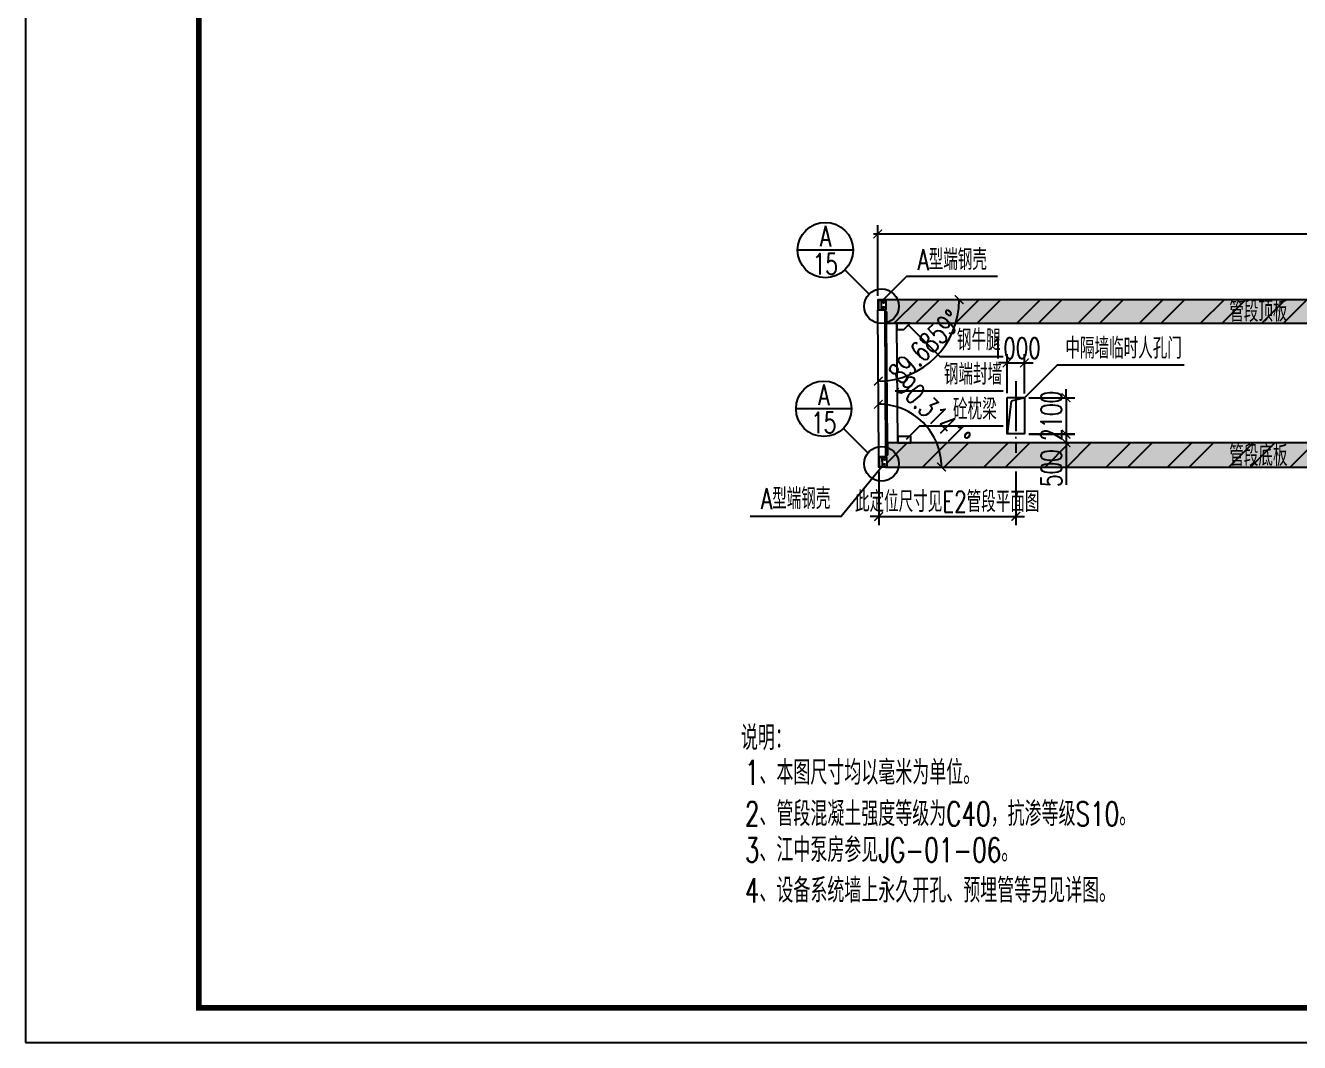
# Model space of a CAD drawing. Extents: x 469178 to 607089, y 116135 to 145965.
# Drawn here: x 516669 to 535049, y 116222 to 130891 of the extents above; entities that cross this region are included whole.
import ezdxf

# ---------------------------------------------------------------- set-up
doc = ezdxf.new("R2010")
doc.units = 0
doc.header["$LTSCALE"] = 100
doc.header["$MEASUREMENT"] = 0
doc.linetypes.add('ACAD_ISO04W100', pattern=[30, 24, -3, 0, -3])
doc.layers.get('0').update_dxf_attribs({"linetype": 'CONTINUOUS'})
doc.layers.get('Defpoints').update_dxf_attribs({"linetype": 'CONTINUOUS'})
for name, color, linetype in [('01 标  注', 1, 'CONTINUOUS'), ('02 结  构', 5, 'CONTINUOUS'), ('03 钢结构', 3, 'CONTINUOUS'), ('04 钢  筋', 6, 'CONTINUOUS'), ('05 假想线', 9, 'CONTINUOUS'), ('填充', 8, 'CONTINUOUS'), ('辅助线', 1, 'CONTINUOUS')]:
    doc.layers.add(name, color=color, linetype=linetype)
doc.styles.get("Standard").update_dxf_attribs({"font": 'txt1.shx', "width": 0.7, "bigfont": 'hztxt.shx'})
doc.dimstyles.new('1：400', dxfattribs={"dimscale": 100, "dimtxt": 3, "dimasz": 1.25, "dimexe": 1.25, "dimexo": 0.625, "dimtad": 1, "dimdec": 0, "dimlfac": 4, "dimdsep": 46, "dimtxsty": 'Standard', "dimblk": 'ARCHTICK', "dimcen": 2.5, "dimdle": 0.625, "dimclrt": 1, "dimadec": 0, "dimazin": 1, "dimtfac": 1, "dimtdec": 0, "dimtix": 1, "dimtmove": 0, "dimatfit": 3, "dimfxl": 0, "dimarcsym": 0})
pattern_1 = [(50, (2530.96, -340997.85), (448.28761, -39.22008), [46.875, -515.625]), (355, (2530.96, -340997.85), (-86.71958, 470.12008), [37.5, -412.5]), (100.4514, (2568.3, -341001.1), (361.56836, 430.89971), [39.83762, -438.21382]), (46.1842, (2530.96, -340872.85), (667.02566, -103.4494), [70.3125, -773.4375]), (96.6356, (2586.55, -340881.5), (584.1642, 608.82367), [59.7564, -657.3206]), (351.1842, (2530.96, -340872.85), (584.1637, 608.8241), [56.25, -618.75]), (21, (2593.46, -340904.1), (373.0669, -251.6368), [46.875, -515.625]), (326, (2593.46, -340904.1), (152.07208, 453.21878), [37.5, -412.5]), (71.4514, (2624.55, -340925.07), (525.13914, 201.58156), [39.83762, -438.21382]), (37.5, (2530.96, -340997.85), (7.59991, 208.05866), [0, -407.5, 0, -418.75, 0, -414.0625]), (7.5, (2530.96, -340997.85), (164.41846, 246.50732), [0, -238.75, 0, -398.125, 0, -157.8125]), (327.5, (2391.59, -340997.85), (333.639023, -14.096795), [0, -156.25, 0, -487.5, 0, -646.875]), (317.5, (2329.1, -340997.85), (364.49136, 62.56561), [0, -203.125, 0, -323.75, 0, -459.375])]

# ---------------------------------------------------------------- blocks, each defined once
blk = doc.blocks.new('A型端钢壳')
at = {"layer": '03 钢结构', "color": 6}
for points in [[(0, -140), (2000, -140), (2000, 0), (0, 0)], [(0, -2860), (2000, -2860), (2000, -3000), (0, -3000)]]:
    blk.add_lwpolyline(points, close=True, dxfattribs=at)
at = {"layer": '03 钢结构', "color": 4}
blk.add_lwpolyline([(150, -2860), (260, -2860), (260, -140), (150, -140)], close=True, dxfattribs=at)
at = {"layer": '03 钢结构'}
blk.add_lwpolyline([(945, -2860), (1055, -2860), (1055, -140), (945, -140)], close=True, dxfattribs=at)
at = {"layer": '03 钢结构', "color": 2}
blk.add_lwpolyline([(1055, -2710), (1055, -290), (1205, -140), (2300, -140), (2300, -2860), (1205, -2860)], close=True, dxfattribs=at)
for centre in [(1677.5, -820), (1677.5, -2180)]:
    blk.add_circle(centre, 150, dxfattribs=at)
blk = doc.blocks.new('_ArchTick')
at = {"color": 0, "linetype": 'ByBlock', "const_width": 0.15}
blk.add_lwpolyline([(-0.5, -0.5), (0.5, 0.5)], dxfattribs=at)
blk = doc.blocks.new('*D171')
at = {"layer": '01 标  注', "color": 0, "lineweight": -2}
for p, q in [((528966, 126990), (528966, 128010)), ((550181, 126994), (550181, 128010)), ((528903, 127885), (550244, 127885))]:
    blk.add_line(p, q, dxfattribs=at)
at = {"layer": 'Defpoints', "color": 0}
for p in [(550181, 127885), (528966, 126928), (550181, 126932)]:
    blk.add_point(p, dxfattribs=at)
at = {"layer": '01 标  注', "color": 0, "lineweight": -2, "xscale": 125, "yscale": 125, "zscale": 125, "rotation": 180}
blk.add_blockref('_ArchTick', (528966, 127885), dxfattribs=at)
at = {"layer": '01 标  注', "color": 0, "lineweight": -2, "xscale": 125, "yscale": 125, "zscale": 125}
blk.add_blockref('_ArchTick', (550181, 127885), dxfattribs=at)
at = {"layer": '01 标  注', "color": 1, "insert": (539573, 128097), "char_height": 300, "attachment_point": 5}
blk.add_mtext('84861', dxfattribs=at)
blk = doc.blocks.new('*D170')
at = {"layer": '01 标  注', "color": 0, "lineweight": -2, "ltscale": 4}
blk.add_arc((550176, 126935), 1157, 180, 270.3141, dxfattribs=at)
at = {"layer": 'Defpoints', "color": 0, "ltscale": 4}
for p in [(529066, 126935), (550076, 126935), (550176, 126785), (549174, 126354), (550188, 124672)]:
    blk.add_point(p, dxfattribs=at)
at = {"layer": '01 标  注', "color": 0, "lineweight": -2, "ltscale": 4, "xscale": 125, "yscale": 125, "zscale": 125}
for p, rotation in [((549018, 126935), 90.00000000000045), ((550182, 125777), 0.3141125383172839)]:
    blk.add_blockref('_ArchTick', p, dxfattribs=dict(at, rotation=rotation))
at = {"layer": '01 标  注', "color": 1, "ltscale": 4, "insert": (549509, 126265), "char_height": 300, "attachment_point": 5, "rotation": 315.1571}
blk.add_mtext('90.3141%%D', dxfattribs=at)
blk = doc.blocks.new('*D169')
at = {"layer": '01 标  注', "color": 0, "lineweight": -2, "ltscale": 4}
blk.add_arc((528966, 126935), 1174, 270.3141, 0, dxfattribs=at)
at = {"layer": 'Defpoints', "color": 0, "ltscale": 4}
for p in [(529066, 126935), (550076, 126935), (528966, 126785), (529557, 125920), (528978, 124672)]:
    blk.add_point(p, dxfattribs=at)
at = {"layer": '01 标  注', "color": 0, "lineweight": -2, "ltscale": 4, "xscale": 125, "yscale": 125, "zscale": 125}
for p, rotation in [((530140, 126935), 90.00000000000024), ((528972, 125760), 180.3141125383322)]:
    blk.add_blockref('_ArchTick', p, dxfattribs=dict(at, rotation=rotation))
at = {"layer": '01 标  注', "color": 1, "ltscale": 4, "insert": (529648, 126256), "char_height": 300, "attachment_point": 5, "rotation": 45.1571}
blk.add_mtext('89.6859%%D', dxfattribs=at)
blk = doc.blocks.new('*D168')
at = {"layer": '01 标  注', "color": 0, "lineweight": -2, "ltscale": 4}
blk.add_arc((550189, 124522), 923, 90.3141, 180, dxfattribs=at)
at = {"layer": 'Defpoints', "color": 0, "ltscale": 4}
for p in [(550176, 126785), (549725, 125319), (550188, 124672), (529079, 124522), (550089, 124522)]:
    blk.add_point(p, dxfattribs=at)
at = {"layer": '01 标  注', "color": 0, "lineweight": -2, "ltscale": 4, "xscale": 125, "yscale": 125, "zscale": 125}
for p, rotation in [((550184, 125445), 0.3141125383173589), ((549266, 124522), 270.0000000000002)]:
    blk.add_blockref('_ArchTick', p, dxfattribs=dict(at, rotation=rotation))
at = {"layer": '01 标  注', "color": 1, "ltscale": 4, "insert": (549384, 125323), "char_height": 300, "attachment_point": 5, "rotation": 45.1571}
blk.add_mtext('89.6859%%D', dxfattribs=at)
blk = doc.blocks.new('*D167')
at = {"layer": '01 标  注', "color": 0, "lineweight": -2, "ltscale": 4}
blk.add_arc((528979, 124522), 906, 360, 90.3141, dxfattribs=at)
at = {"layer": 'Defpoints', "color": 0, "ltscale": 4}
for p in [(528966, 126785), (529763, 124977), (528978, 124672), (529079, 124522), (550089, 124522)]:
    blk.add_point(p, dxfattribs=at)
at = {"layer": '01 标  注', "color": 0, "lineweight": -2, "ltscale": 4, "xscale": 125, "yscale": 125, "zscale": 125}
for p, rotation in [((528974, 125428), 180.3141125383311), ((529885, 124522), 269.9999999999999)]:
    blk.add_blockref('_ArchTick', p, dxfattribs=dict(at, rotation=rotation))
at = {"layer": '01 标  注', "color": 1, "ltscale": 4, "insert": (529767, 125315), "char_height": 300, "attachment_point": 5, "rotation": 315.1571}
blk.add_mtext('90.3141%%D', dxfattribs=at)
blk = doc.blocks.new('*D152')
at = {"layer": '01 标  注', "color": 0, "lineweight": -2}
for p, q in [((528979, 124459), (528979, 123685)), ((530956, 124460), (530956, 123685)), ((528979, 123810), (528854, 123810)), ((528979, 123810), (530956, 123810)), ((530956, 123810), (531081, 123810))]:
    blk.add_line(p, q, dxfattribs=at)
at = {"layer": 'Defpoints', "color": 0}
for p in [(528979, 124522), (530956, 124522), (530956, 123810)]:
    blk.add_point(p, dxfattribs=at)
at = {"layer": '01 标  注', "color": 0, "lineweight": -2, "xscale": 125, "yscale": 125, "zscale": 125}
blk.add_blockref('_ArchTick', (528979, 123810), dxfattribs=at)
at = {"layer": '01 标  注', "color": 0, "lineweight": -2, "xscale": 125, "yscale": 125, "zscale": 125, "rotation": 180}
blk.add_blockref('_ArchTick', (530956, 123810), dxfattribs=at)
at = {"layer": '01 标  注', "color": 1, "insert": (529967, 124022), "char_height": 300, "attachment_point": 5}
blk.add_mtext('此定位尺寸见E2管段平面图', dxfattribs=at)
blk = doc.blocks.new('*D102')
at = {"layer": '01 标  注', "color": 0, "lineweight": -2, "ltscale": 4}
for p, q in [((531681, 125522), (531681, 125647)), ((531144, 125522), (531806, 125522)), ((531681, 125522), (531681, 124997)), ((531144, 124997), (531806, 124997)), ((531681, 124997), (531681, 124872))]:
    blk.add_line(p, q, dxfattribs=at)
at = {"layer": 'Defpoints', "color": 0, "ltscale": 4}
for p in [(531081, 125522), (531081, 124997), (531681, 124997)]:
    blk.add_point(p, dxfattribs=at)
at = {"layer": '01 标  注', "color": 0, "lineweight": -2, "ltscale": 4, "xscale": 125, "yscale": 125, "zscale": 125}
for p, rotation in [((531681, 125522), 270), ((531681, 124997), 90)]:
    blk.add_blockref('_ArchTick', p, dxfattribs=dict(at, rotation=rotation))
at = {"layer": '01 标  注', "color": 1, "ltscale": 4, "insert": (531469, 125260), "char_height": 300, "attachment_point": 5, "rotation": 90}
blk.add_mtext('2100', dxfattribs=at)
blk = doc.blocks.new('*D103')
at = {"layer": '01 标  注', "color": 0, "lineweight": -2, "ltscale": 4}
for p, q in [((531143, 124999), (531806, 124999)), ((531681, 125062), (531681, 124874)), ((531143, 124874), (531806, 124874)), ((531681, 124874), (531681, 124264))]:
    blk.add_line(p, q, dxfattribs=at)
at = {"layer": 'Defpoints', "color": 0, "ltscale": 4}
for p in [(531081, 124999), (531081, 124874), (531681, 124874)]:
    blk.add_point(p, dxfattribs=at)
at = {"layer": '01 标  注', "color": 0, "lineweight": -2, "ltscale": 4, "xscale": 125, "yscale": 125, "zscale": 125}
for p, rotation in [((531681, 124999), 90), ((531681, 124874), 270)]:
    blk.add_blockref('_ArchTick', p, dxfattribs=dict(at, rotation=rotation))
at = {"layer": '01 标  注', "color": 1, "ltscale": 4, "insert": (531469, 124506), "char_height": 300, "attachment_point": 5, "rotation": 90}
blk.add_mtext('500', dxfattribs=at)
blk = doc.blocks.new('*D104')
at = {"layer": '01 标  注', "color": 0, "lineweight": -2, "ltscale": 4}
for p, q in [((530831, 125587), (530831, 126149)), ((531081, 125585), (531081, 126149)), ((530831, 126024), (530706, 126024)), ((530831, 126024), (531081, 126024)), ((531081, 126024), (531206, 126024))]:
    blk.add_line(p, q, dxfattribs=at)
at = {"layer": 'Defpoints', "color": 0, "ltscale": 4}
for p in [(531081, 126024), (530831, 125524), (531081, 125522)]:
    blk.add_point(p, dxfattribs=at)
at = {"layer": '01 标  注', "color": 0, "lineweight": -2, "ltscale": 4, "xscale": 125, "yscale": 125, "zscale": 125}
blk.add_blockref('_ArchTick', (530831, 126024), dxfattribs=at)
at = {"layer": '01 标  注', "color": 0, "lineweight": -2, "ltscale": 4, "xscale": 125, "yscale": 125, "zscale": 125, "rotation": 180}
blk.add_blockref('_ArchTick', (531081, 126024), dxfattribs=at)
at = {"layer": '01 标  注', "color": 1, "ltscale": 4, "insert": (530956, 126237), "char_height": 300, "attachment_point": 5}
blk.add_mtext('1000', dxfattribs=at)

msp = doc.modelspace()

# ---------------------------------------------------------------- hatches: boundary and pattern name
at = {"layer": '填充', "ltscale": 4}
h = msp.add_hatch(dxfattribs=at)
h.set_pattern_fill('AR-CONC', color=256, scale=62.5, style=0)
h.set_pattern_definition(pattern_1)
h.paths.add_polyline_path([(550076.37, 126784.66), (550076.34, 126791.66), (550061.34, 126791.58), (550060.59, 126927.58), (550075.59, 126927.66), (550075.55, 126934.66), (529065.57, 126934.66), (529065.61, 126928.28), (529080.61, 126928.36), (529081.35, 126792.37), (529066.35, 126792.28), (529066.39, 126785.28), (529091.39, 126760.28), (529091.39, 126597.16), (539570.56, 126597.16), (550051.37, 126597.16), (550051.37, 126759.66)])
h.paths.add_polyline_path([(534059.95, 126953.54), (534853.26, 126953.54), (534853.26, 126578.54), (534059.95, 126578.54)], flags=9)
h.paths.add_polyline_path([(544759.74, 126953.54), (545553.05, 126953.54), (545553.05, 126578.54), (544759.74, 126578.54)], flags=9)
h.paths.add_polyline_path([(539070.56, 126403.75), (539070.56, 127128.07), (539595.56, 127128.07), (539595.56, 126403.75)], flags=9)
h = msp.add_hatch(dxfattribs=at)
h.set_pattern_fill('STEEL', color=256, scale=5000, style=0)
h.set_pattern_definition([(45, (0, -293316.8), (-441.94174, 441.94174), []), (45, (0, -293004.3), (-441.94174, 441.94174), [])])
h.paths.add_polyline_path([(550051.37, 126759.66), (550076.37, 126784.66), (550076.34, 126791.66), (550061.34, 126791.58), (550060.59, 126927.58), (550075.59, 126927.66), (550075.55, 126934.66), (529065.57, 126934.66), (529065.61, 126928.28), (529080.61, 126928.36), (529081.35, 126792.37), (529066.35, 126792.28), (529066.39, 126785.28), (529091.39, 126760.28), (529091.39, 126597.16), (539570.56, 126597.16), (550051.37, 126597.16)])
h.paths.add_polyline_path([(534059.95, 126953.54), (534853.26, 126953.54), (534853.26, 126578.54), (534059.95, 126578.54)], flags=9)
h.paths.add_polyline_path([(544759.74, 126953.54), (545553.05, 126953.54), (545553.05, 126578.54), (544759.74, 126578.54)], flags=9)
h.paths.add_polyline_path([(539070.56, 126403.75), (539070.56, 127128.07), (539595.56, 127128.07), (539595.56, 126403.75)], flags=9)
edge = h.paths.add_edge_path()
edge.add_line((529251.11, 126934.66), (529065.57, 126934.66))
edge.add_line((529065.57, 126934.66), (529065.61, 126928.28))
edge.add_line((529065.61, 126928.28), (529080.61, 126928.36))
edge.add_line((529080.61, 126928.36), (529081.35, 126792.37))
edge.add_line((529081.35, 126792.37), (529066.35, 126792.28))
edge.add_line((529066.35, 126792.28), (529066.39, 126785.28))
edge.add_line((529066.39, 126785.28), (529091.39, 126760.28))
edge.add_line((529091.39, 126760.28), (529091.39, 126601.45))
edge.add_arc((529019.38, 126840.85), 250, 286.740404, 382.039354)
h = msp.add_hatch(dxfattribs=at)
h.set_pattern_fill('AR-CONC', color=256, scale=62.5, style=0)
h.set_pattern_definition(pattern_1)
h.paths.add_polyline_path([(550062.96, 124872.16), (539583.79, 124872.16), (529102.98, 124872.16), (529102.98, 124697.16), (529077.98, 124672.16), (529078.01, 124665.16), (529093.01, 124665.24), (529093.8, 124522.16), (550073.78, 124522.16), (550073, 124664.54), (550088, 124664.62), (550087.96, 124671.62), (550062.96, 124696.62)])
h.paths.add_polyline_path([(548841.26, 124958.96), (549744.6, 125867.27), (550116.85, 125497.06), (549213.5, 124588.74)], flags=9)
h.paths.add_polyline_path([(534059.95, 124872.29), (534853.26, 124872.29), (534853.26, 124497.29), (534059.95, 124497.29)], flags=9)
h.paths.add_polyline_path([(544759.74, 124872.29), (545553.05, 124872.29), (545553.05, 124497.29), (544759.74, 124497.29)], flags=9)
h.paths.add_polyline_path([(539070.56, 124335), (539070.56, 125059.32), (539595.56, 125059.32), (539595.56, 124335)], flags=9)
h = msp.add_hatch(dxfattribs=at)
h.set_pattern_fill('STEEL', color=256, scale=5000, style=0)
h.set_pattern_definition([(45, (2530.96, -340997.85), (-441.94174, 441.94174), []), (45, (2530.96, -340685.35), (-441.94174, 441.94174), [])])
h.paths.add_polyline_path([(550062.96, 124872.16), (539583.79, 124872.16), (529102.98, 124872.16), (529102.98, 124697.16), (529077.98, 124672.16), (529078.01, 124665.16), (529093.01, 124665.24), (529093.8, 124522.16), (550073.78, 124522.16), (550073, 124664.54), (550088, 124664.62), (550087.96, 124671.62), (550062.96, 124696.62)])
h.paths.add_polyline_path([(548841.26, 124958.96), (549744.6, 125867.27), (550116.85, 125497.06), (549213.5, 124588.74)], flags=9)
h.paths.add_polyline_path([(534059.95, 124872.29), (534853.26, 124872.29), (534853.26, 124497.29), (534059.95, 124497.29)], flags=9)
h.paths.add_polyline_path([(544759.74, 124872.29), (545553.05, 124872.29), (545553.05, 124497.29), (544759.74, 124497.29)], flags=9)
h.paths.add_polyline_path([(539070.56, 124335), (539070.56, 125059.32), (539595.56, 125059.32), (539595.56, 124335)], flags=9)

# ---------------------------------------------------------------- linework, layer by layer
msp.add_lwpolyline([(516669.08, 116222.16), (558669.08, 116222.16), (558669.08, 145922.16), (516669.08, 145922.16)], close=True)
at = {"const_width": 80}
msp.add_lwpolyline([(519169.08, 116722.16), (558169.08, 116722.16), (558169.08, 145422.16), (519169.08, 145422.16)], close=True, dxfattribs=at)
at = {"layer": '01 标  注', "ltscale": 4}
for p, q in [((528977.98, 124671.61), (528966.39, 126784.74)), ((529066.39, 126785.28), (529077.98, 124672.16))]:
    msp.add_line(p, q, dxfattribs=at)
at = {"layer": '01 标  注'}
for p, q in [((530887.51, 125471.69), (530831.06, 124997.5)), ((531081.06, 125522.5), (530887.51, 125471.69))]:
    msp.add_line(p, q, dxfattribs=at)
for points in [[(528608.84, 127651.39), (527808.84, 127651.39)], [(528491.69, 127368.55), (528842.6, 127017.63)], [(529024.35, 126915.7), (529383.66, 127275.01), (530693.79, 127275.01)], [(529407.42, 126569.51), (529859.6, 126117.32), (530774.61, 126117.32)], [(531081.06, 125522.5), (531556.06, 125997.5), (533384.23, 125997.5)], [(529216.35, 125622.16), (530774.61, 125622.16)], [(528586.02, 125362.31), (527786.02, 125362.31)], [(528468.87, 125079.47), (528819.79, 124728.55)], [(529378.25, 124924.7), (529572, 125118.45), (530774.61, 125118.45)], [(529021.81, 124524.67), (528435.79, 123810), (527125.65, 123810)]]:
    msp.add_lwpolyline(points, dxfattribs=at)
for centre, radius in [((528208.84, 127651.39), 400), ((529019.38, 126840.85), 250), ((528186.02, 125362.31), 400), ((529017.58, 124569.78), 250)]:
    msp.add_circle(centre, radius, dxfattribs=at)
at = {"layer": '02 结  构', "ltscale": 4}
for points in [[(529065.57, 126934.66), (529065.61, 126928.28), (529080.61, 126928.36), (529081.35, 126792.37), (529066.35, 126792.28), (529066.39, 126785.28), (529091.39, 126760.28), (529091.39, 126597.16), (539570.56, 126597.16), (550051.37, 126597.16), (550051.37, 126759.66), (550076.37, 126784.66), (550076.34, 126791.66), (550061.34, 126791.58), (550060.59, 126927.58), (550075.59, 126927.66), (550075.55, 126934.66), (529065.57, 126934.66)], [(550088.84, 124522.16), (550088.74, 124528.62), (550073.74, 124528.54), (550073, 124664.54), (550088, 124664.62), (550087.96, 124671.62), (550062.96, 124696.62), (550062.96, 124872.16), (539583.79, 124872.16), (529102.98, 124872.16), (529102.98, 124697.16), (529077.98, 124672.16), (529078.01, 124665.16), (529093.01, 124665.24), (529093.76, 124529.24), (529078.76, 124529.16), (529078.8, 124522.16), (550088.78, 124522.16)]]:
    msp.add_lwpolyline(points, dxfattribs=at)
at = {"layer": '02 结  构'}
for points in [[(530831.06, 125524.34), (531081.06, 125524.34), (531081.06, 124999.34), (530831.06, 124999.34)], [(529252.97, 124873.17), (529444.22, 124873.17), (529444.22, 124960.67), (529252.97, 124960.67)]]:
    msp.add_lwpolyline(points, close=True, dxfattribs=at)
at = {"layer": '03 钢结构'}
for points in [[(529252.98, 124872.16), (529102.98, 124872.16), (529091.39, 126596.97), (529241.39, 126596.97)], [(529252.97, 124873.17), (529241.39, 126596.97)], [(529242.01, 126505.73), (529340.14, 126505.72), (529431.39, 126596.97), (529241.39, 126596.97), (529242.01, 126505.73)]]:
    msp.add_lwpolyline(points, dxfattribs=at)
at = {"layer": '05 假想线', "ltscale": 4}
for points in [[(528965.57, 126934.73), (529065.57, 126934.66)], [(528965.57, 126927.7), (528966.32, 126791.74), (528966.35, 126784.74)], [(528978.8, 124522.16), (528977.98, 124671.61)], [(529078.8, 124522.16), (528978.8, 124522.16)]]:
    msp.add_lwpolyline(points, dxfattribs=at)
at = {"layer": '辅助线', "linetype": 'ACAD_ISO04W100', "ltscale": 0.3}
msp.add_lwpolyline([(530956.06, 125760), (530956.06, 124728.78)], dxfattribs=at)

# ---------------------------------------------------------------- block references
at = {"layer": '04 钢  筋', "xscale": 0.04999999999918053, "yscale": 0.04999999998835847, "zscale": 0.05, "rotation": 0.3141125685548267}
for p in [(528965.57, 126934.73), (528977.98, 124671.61)]:
    msp.add_blockref('A型端钢壳', p, dxfattribs=at)

# ---------------------------------------------------------------- texts
at = {"layer": '01 标  注'}
for s, insert, char_height, attachment_point in [('A', (528208.84, 127851.39), 300, 5), ('15', (528208.84, 127451.39), 300, 5), ('A型端钢壳', (530038.72, 127512.51), 300, 5), ('管段顶板', (534456.6, 126766.04), 300, 5), ('钢牛腿', (530421.08, 126354.82), 300, 5), ('中隔墙临时人孔门', (532511.94, 126235), 300, 5), ('钢端封墙', (530339.05, 125859.66), 300, 5), ('A', (528186.02, 125562.31), 300, 5), ('砼枕梁', (530365.98, 125355.95), 300, 5), ('15', (528186.02, 125162.31), 300, 5), ('管段底板', (534456.6, 124684.79), 300, 5), ('A型端钢壳', (527780.72, 124065.1), 300, 5), ('说明：', (526990.87, 120614.25), 350, 4), ('1、本图尺寸均以毫米为单位。', (527047.58, 120114.25), 350, 4), ('2、管段混凝土强度等级为C40，抗渗等级S10。', (527047.58, 119514.25), 350, 4), ('3、江中泵房参见JG-01-06。', (527047.58, 118998.68), 350, 4), ('4、设备系统墙上永久开孔、预埋管等另见详图。', (527047.58, 118414.92), 350, 4)]:
    msp.add_mtext(s, dxfattribs=dict(at, insert=insert, char_height=char_height, attachment_point=attachment_point))

# ---------------------------------------------------------------- dimensions: what is measured, and where the dimension line sits
dim = msp.add_linear_dim(base=(550181.07, 127884.73), p1=(528965.57, 126927.7), p2=(550181.07, 126931.74), text='84861', dimstyle='1：400', dxfattribs=at)
dim.commit()
dim.dimension.update_dxf_attribs({"geometry": '*D171', "text_midpoint": (539573.32, 128097.23)})
at = {"layer": '01 标  注', "ltscale": 4}
for base, line1, line2, text, picture, middle in [((529556.52, 125919.69), ((528977.98, 124671.61), (528966.39, 126784.74)), ((550075.55, 126934.66), (529065.57, 126934.66)), '89.6859%%D', '*D169', (529647.65, 126256.31)), ((549174.2, 126354.09), ((550176.37, 126785.21), (550187.96, 124672.17)), ((550075.55, 126934.66), (529065.57, 126934.66)), '90.3141%%D', '*D170', (549509.18, 126264.63)), ((529762.51, 124976.55), ((529078.8, 124522.16), (550088.78, 124522.16)), ((528977.98, 124671.61), (528966.39, 126784.74)), '90.3141%%D', '*D167', (529767.47, 125315.17)), ((549724.6, 125319.41), ((550176.37, 126785.21), (550187.96, 124672.17)), ((529078.8, 124522.16), (550088.78, 124522.16)), '89.6859%%D', '*D168', (549383.99, 125322.55))]:
    dim = msp.add_angular_dim_2l(base=base, line1=line1, line2=line2, text=text, dimstyle='1：400', dxfattribs=at)
    dim.commit()
    dim.dimension.update_dxf_attribs({"geometry": picture, "text_midpoint": middle})
dim = msp.add_linear_dim(base=(531081.06, 126024.34), p1=(530831.06, 125524.34), p2=(531081.06, 125522.5), dimstyle='1：400', dxfattribs=at)
dim.commit()
dim.dimension.update_dxf_attribs({"geometry": '*D104', "text_midpoint": (530956.06, 126236.84)})
dim = msp.add_linear_dim(base=(531681.06, 124997.5), p1=(531081.06, 125522.5), p2=(531081.06, 124997.5), angle=90, dimstyle='1：400', dxfattribs=at)
dim.commit()
dim.dimension.update_dxf_attribs({"geometry": '*D102', "text_midpoint": (531468.56, 125260)})
dim = msp.add_linear_dim(base=(531681.06, 124874.34), p1=(531080.57, 124999.34), p2=(531080.57, 124874.34), angle=90, dimstyle='1：400', dxfattribs=at)
dim.commit()
dim.dimension.update_dxf_attribs({"geometry": '*D103', "text_midpoint": (531681.06, 124505.95), "dimtype": 160})
at = {"layer": '01 标  注', "color": 1}
dim = msp.add_linear_dim(base=(530956.06, 123810), p1=(528978.8, 124521.61), p2=(530956.06, 124522.5), text='此定位尺寸见E2管段平面图', dimstyle='1：400', dxfattribs=at)
dim.commit()
dim.dimension.update_dxf_attribs({"geometry": '*D152', "text_midpoint": (529967.43, 124022.5)})

doc.saveas('drawing.dxf')
